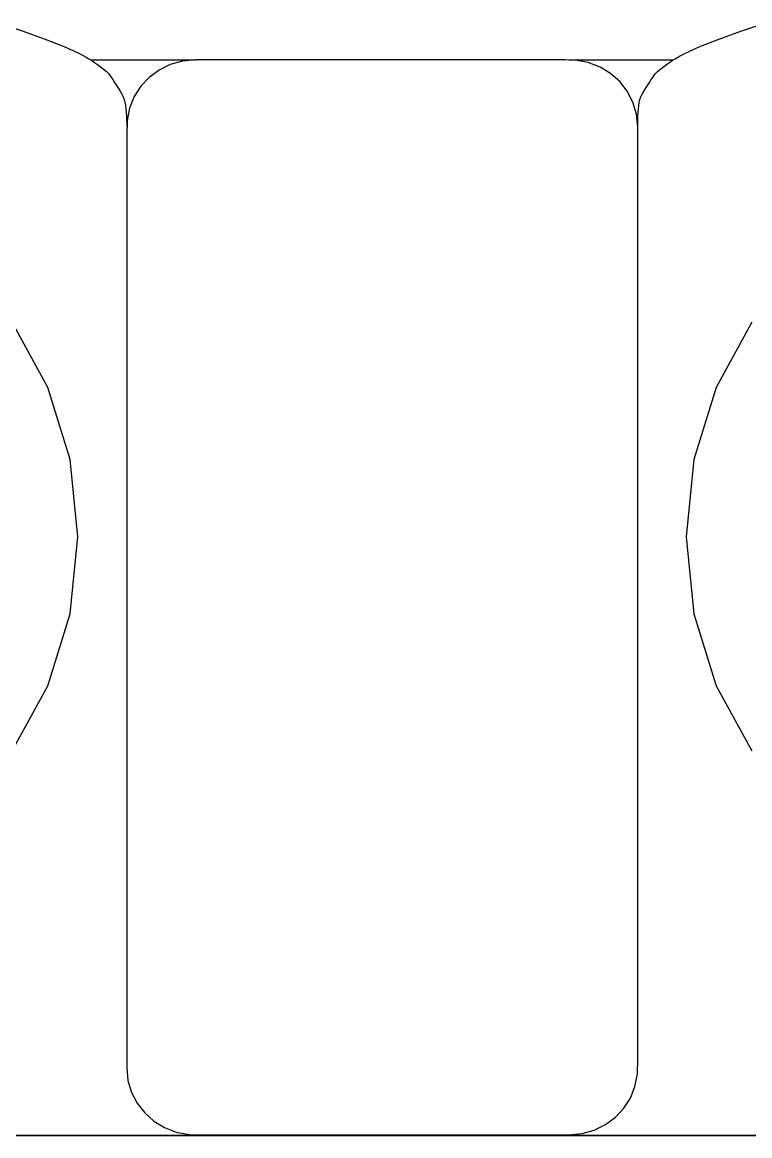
# Model space of a CAD drawing. Extents: x 1 to 47.7, y 0.2 to 35.
# Drawn here: x 35.8141 to 36.1314, y 10.9709 to 11.4564 of the extents above; entities that cross this region are included whole.
import ezdxf

# ---------------------------------------------------------------- set-up
doc = ezdxf.new("R2010")
doc.units = 0
doc.header["$MEASUREMENT"] = 0
for name, color, linetype in [('5_1___24__TARGET_LEDS___12', 7, 'CONTINUOUS'), ('6_1__EMPTY_IO_BOARD_POSITI', 7, 'CONTINUOUS'), ('6_2___8__INDEPENDENT_INPUT', 7, 'CONTINUOUS'), ('6_3___8__OPTOISO_INDEPENDE', 7, 'CONTINUOUS'), ('6_4___24__OPTOISO_INDEPEND', 7, 'CONTINUOUS'), ('6_5___8__INDEPENDENT_INPUT', 7, 'CONTINUOUS'), ('6_6___8__INDEPENDENT_INPUT', 7, 'CONTINUOUS'), ('6_7___8__OPTOISO_INDEPENDE', 7, 'CONTINUOUS'), ('6_8___8__OPTOISO_INDEPENDE', 7, 'CONTINUOUS')]:
    doc.layers.add(name, color=color, linetype=linetype)

msp = doc.modelspace()

# ---------------------------------------------------------------- linework, layer by layer
at = {"layer": '5_1___24__TARGET_LEDS___12'}
for points in [[(35.80278, 11.45641), (35.81457, 11.45259), (35.82485, 11.44878), (35.83117, 11.4463), (35.83266, 11.44568), (35.83399, 11.44512), (35.83519, 11.44459), (35.8363, 11.44408), (35.83736, 11.44357), (35.83842, 11.44305), (35.83951, 11.44248), (35.84068, 11.44187), (35.84192, 11.4412), (35.84315, 11.44049), (35.84438, 11.43974), (35.84561, 11.43893), (35.84685, 11.43806), (35.84811, 11.43713), (35.84939, 11.43614), (35.8507, 11.43508), (35.85193, 11.43392), (35.85272, 11.43267), (35.85355, 11.43141), (35.85439, 11.43014), (35.85523, 11.42887), (35.85604, 11.4276), (35.8568, 11.42634), (35.85748, 11.42508), (35.85808, 11.42384), (35.8585, 11.4227), (35.85881, 11.42147), (35.85907, 11.4201), (35.85927, 11.41862), (35.85943, 11.41706), (35.85955, 11.41546), (35.85963, 11.41385), (35.85967, 11.41229), (35.85968, 11.41079)], [(36.08253, 11.41079), (36.08254, 11.41229), (36.08256, 11.41385), (36.08261, 11.41546), (36.08269, 11.41706), (36.08281, 11.41862), (36.08298, 11.4201), (36.08321, 11.42147), (36.0835, 11.4227), (36.08392, 11.42384), (36.08452, 11.42508), (36.0852, 11.42634), (36.08596, 11.4276), (36.08677, 11.42887), (36.0876, 11.43014), (36.08845, 11.43141), (36.08928, 11.43267), (36.09007, 11.43392), (36.0913, 11.43508), (36.09261, 11.43614), (36.09389, 11.43713), (36.09515, 11.43806), (36.09639, 11.43893), (36.09762, 11.43974), (36.09885, 11.44049), (36.10008, 11.4412), (36.10132, 11.44187), (36.10249, 11.44248), (36.10358, 11.44305), (36.10464, 11.44357), (36.1057, 11.44408), (36.10681, 11.44459), (36.10801, 11.44512), (36.10933, 11.44568), (36.11083, 11.4463), (36.11715, 11.44878), (36.12743, 11.45259), (36.13922, 11.45641)], [(35.84414, 11.44003), (35.88969, 11.44003)], [(36.05254, 11.44003), (36.09809, 11.44003)], [(35.80976, 11.13865), (35.82519, 11.16703), (35.83494, 11.19839), (35.83834, 11.23208), (35.83494, 11.26578), (35.82519, 11.2972), (35.80976, 11.32564)], [(36.13223, 11.32564), (36.1168, 11.2972), (36.10705, 11.26578), (36.10365, 11.23208), (36.10705, 11.19839), (36.1168, 11.16703), (36.13223, 11.13865)], [(34.20075, 10.9711), (34.4885, 10.9711), (34.7798, 10.9711), (35.07111, 10.9711), (35.35886, 10.9711), (35.50028, 10.9711), (35.63948, 10.9711), (35.776, 10.9711), (35.90941, 10.9711), (36.03925, 10.9711), (36.16509, 10.9711)]]:
    msp.add_lwpolyline(points, dxfattribs=at)
msp.add_lwpolyline([(36.08253, 11.41079), (36.08199, 11.41635), (36.08043, 11.42156), (36.07796, 11.42631), (36.07468, 11.43052), (36.07069, 11.43408), (36.06608, 11.43689), (36.06096, 11.43886), (36.05543, 11.4399), (36.05092, 11.44003), (36.03912, 11.44003), (36.01856, 11.44003), (35.99244, 11.44003), (35.96394, 11.44003), (35.93623, 11.44003), (35.91249, 11.44003), (35.89592, 11.44003), (35.88969, 11.44003), (35.88399, 11.4395), (35.87865, 11.43799), (35.87377, 11.43558), (35.86945, 11.43238), (35.8658, 11.42849), (35.86291, 11.424), (35.86088, 11.419), (35.85982, 11.41361), (35.85968, 11.40669), (35.85968, 11.37697), (35.85968, 11.32519), (35.85968, 11.25939), (35.85968, 11.18757), (35.85968, 11.11776), (35.85968, 11.05797), (35.85968, 11.01622), (35.85968, 11.00052), (35.86022, 10.99496), (35.86178, 10.98975), (35.86425, 10.985), (35.86754, 10.98079), (35.87154, 10.97723), (35.87615, 10.97442), (35.88127, 10.97245), (35.8868, 10.97141), (35.89131, 10.97128), (35.90311, 10.97128), (35.92366, 10.97128), (35.94978, 10.97128), (35.97829, 10.97128), (36.006, 10.97128), (36.02974, 10.97128), (36.04631, 10.97128), (36.05254, 10.97128), (36.05824, 10.97181), (36.06358, 10.97332), (36.06845, 10.97573), (36.07277, 10.97893), (36.07642, 10.98282), (36.07931, 10.98731), (36.08133, 10.99231), (36.08239, 10.9977), (36.08253, 11.00461), (36.08253, 11.03434), (36.08253, 11.08611), (36.08253, 11.15192), (36.08253, 11.22373), (36.08253, 11.29354), (36.08253, 11.35333), (36.08253, 11.39509)], close=True, dxfattribs=at)
at = {"layer": '6_1__EMPTY_IO_BOARD_POSITI'}
msp.add_lwpolyline([(36.17581, 10.97086), (36.08833, 10.97086), (35.99879, 10.97086), (35.90735, 10.97086), (35.71937, 10.97086), (35.52563, 10.97086), (35.32733, 10.97086), (35.12572, 10.97086), (34.71742, 10.97086), (34.31051, 10.97086), (34.11064, 10.97086)], dxfattribs=at)
at = {"layer": '6_2___8__INDEPENDENT_INPUT'}
for points in [[(35.80278, 11.45641), (35.81457, 11.45259), (35.82485, 11.44878), (35.83117, 11.4463), (35.83266, 11.44568), (35.83399, 11.44512), (35.83519, 11.44459), (35.8363, 11.44408), (35.83736, 11.44357), (35.83842, 11.44305), (35.83951, 11.44248), (35.84068, 11.44187), (35.84192, 11.4412), (35.84315, 11.44049), (35.84438, 11.43974), (35.84561, 11.43893), (35.84685, 11.43806), (35.84811, 11.43713), (35.84939, 11.43614), (35.8507, 11.43508), (35.85193, 11.43392), (35.85272, 11.43267), (35.85355, 11.43141), (35.85439, 11.43014), (35.85523, 11.42887), (35.85604, 11.4276), (35.8568, 11.42634), (35.85748, 11.42508), (35.85808, 11.42384), (35.8585, 11.4227), (35.85881, 11.42147), (35.85907, 11.4201), (35.85927, 11.41862), (35.85943, 11.41706), (35.85955, 11.41546), (35.85963, 11.41385), (35.85967, 11.41229), (35.85968, 11.41079)], [(36.08253, 11.41079), (36.08254, 11.41229), (36.08256, 11.41385), (36.08261, 11.41546), (36.08269, 11.41706), (36.08281, 11.41862), (36.08298, 11.4201), (36.08321, 11.42147), (36.0835, 11.4227), (36.08392, 11.42384), (36.08452, 11.42508), (36.0852, 11.42634), (36.08596, 11.4276), (36.08677, 11.42887), (36.0876, 11.43014), (36.08845, 11.43141), (36.08928, 11.43267), (36.09007, 11.43392), (36.0913, 11.43508), (36.09261, 11.43614), (36.09389, 11.43713), (36.09515, 11.43806), (36.09639, 11.43893), (36.09762, 11.43974), (36.09885, 11.44049), (36.10008, 11.4412), (36.10132, 11.44187), (36.10249, 11.44248), (36.10358, 11.44305), (36.10464, 11.44357), (36.1057, 11.44408), (36.10681, 11.44459), (36.10801, 11.44512), (36.10933, 11.44568), (36.11083, 11.4463), (36.11715, 11.44878), (36.12743, 11.45259), (36.13922, 11.45641)], [(35.84414, 11.44003), (35.88969, 11.44003)], [(36.05254, 11.44003), (36.09809, 11.44003)], [(35.80976, 11.13865), (35.82519, 11.16703), (35.83494, 11.19839), (35.83834, 11.23208), (35.83494, 11.26578), (35.82519, 11.2972), (35.80976, 11.32564)], [(36.13223, 11.32564), (36.1168, 11.2972), (36.10705, 11.26578), (36.10365, 11.23208), (36.10705, 11.19839), (36.1168, 11.16703), (36.13223, 11.13865)], [(34.20075, 10.9711), (34.4885, 10.9711), (34.7798, 10.9711), (35.07111, 10.9711), (35.35886, 10.9711), (35.50028, 10.9711), (35.63948, 10.9711), (35.776, 10.9711), (35.90941, 10.9711), (36.03925, 10.9711), (36.16509, 10.9711)]]:
    msp.add_lwpolyline(points, dxfattribs=at)
msp.add_lwpolyline([(36.08253, 11.41079), (36.08199, 11.41635), (36.08043, 11.42156), (36.07796, 11.42631), (36.07468, 11.43052), (36.07069, 11.43408), (36.06608, 11.43689), (36.06096, 11.43886), (36.05543, 11.4399), (36.05092, 11.44003), (36.03912, 11.44003), (36.01856, 11.44003), (35.99244, 11.44003), (35.96394, 11.44003), (35.93623, 11.44003), (35.91249, 11.44003), (35.89592, 11.44003), (35.88969, 11.44003), (35.88399, 11.4395), (35.87865, 11.43799), (35.87377, 11.43558), (35.86945, 11.43238), (35.8658, 11.42849), (35.86291, 11.424), (35.86088, 11.419), (35.85982, 11.41361), (35.85968, 11.40669), (35.85968, 11.37697), (35.85968, 11.32519), (35.85968, 11.25939), (35.85968, 11.18757), (35.85968, 11.11776), (35.85968, 11.05797), (35.85968, 11.01622), (35.85968, 11.00052), (35.86022, 10.99496), (35.86178, 10.98975), (35.86425, 10.985), (35.86754, 10.98079), (35.87154, 10.97723), (35.87615, 10.97442), (35.88127, 10.97245), (35.8868, 10.97141), (35.89131, 10.97128), (35.90311, 10.97128), (35.92366, 10.97128), (35.94978, 10.97128), (35.97829, 10.97128), (36.006, 10.97128), (36.02974, 10.97128), (36.04631, 10.97128), (36.05254, 10.97128), (36.05824, 10.97181), (36.06358, 10.97332), (36.06845, 10.97573), (36.07277, 10.97893), (36.07642, 10.98282), (36.07931, 10.98731), (36.08133, 10.99231), (36.08239, 10.9977), (36.08253, 11.00461), (36.08253, 11.03434), (36.08253, 11.08611), (36.08253, 11.15192), (36.08253, 11.22373), (36.08253, 11.29354), (36.08253, 11.35333), (36.08253, 11.39509)], close=True, dxfattribs=at)
at = {"layer": '6_3___8__OPTOISO_INDEPENDE'}
for points in [[(35.80278, 11.45641), (35.81457, 11.45259), (35.82485, 11.44878), (35.83117, 11.4463), (35.83266, 11.44568), (35.83399, 11.44512), (35.83519, 11.44459), (35.8363, 11.44408), (35.83736, 11.44357), (35.83842, 11.44305), (35.83951, 11.44248), (35.84068, 11.44187), (35.84192, 11.4412), (35.84315, 11.44049), (35.84438, 11.43974), (35.84561, 11.43893), (35.84685, 11.43806), (35.84811, 11.43713), (35.84939, 11.43614), (35.8507, 11.43508), (35.85193, 11.43392), (35.85272, 11.43267), (35.85355, 11.43141), (35.85439, 11.43014), (35.85523, 11.42887), (35.85604, 11.4276), (35.8568, 11.42634), (35.85748, 11.42508), (35.85808, 11.42384), (35.8585, 11.4227), (35.85881, 11.42147), (35.85907, 11.4201), (35.85927, 11.41862), (35.85943, 11.41706), (35.85955, 11.41546), (35.85963, 11.41385), (35.85967, 11.41229), (35.85968, 11.41079)], [(36.08253, 11.41079), (36.08254, 11.41229), (36.08256, 11.41385), (36.08261, 11.41546), (36.08269, 11.41706), (36.08281, 11.41862), (36.08298, 11.4201), (36.08321, 11.42147), (36.0835, 11.4227), (36.08392, 11.42384), (36.08452, 11.42508), (36.0852, 11.42634), (36.08596, 11.4276), (36.08677, 11.42887), (36.0876, 11.43014), (36.08845, 11.43141), (36.08928, 11.43267), (36.09007, 11.43392), (36.0913, 11.43508), (36.09261, 11.43614), (36.09389, 11.43713), (36.09515, 11.43806), (36.09639, 11.43893), (36.09762, 11.43974), (36.09885, 11.44049), (36.10008, 11.4412), (36.10132, 11.44187), (36.10249, 11.44248), (36.10358, 11.44305), (36.10464, 11.44357), (36.1057, 11.44408), (36.10681, 11.44459), (36.10801, 11.44512), (36.10933, 11.44568), (36.11083, 11.4463), (36.11715, 11.44878), (36.12743, 11.45259), (36.13922, 11.45641)], [(35.84414, 11.44003), (35.88969, 11.44003)], [(36.05254, 11.44003), (36.09809, 11.44003)], [(35.80976, 11.13865), (35.82519, 11.16703), (35.83494, 11.19839), (35.83834, 11.23208), (35.83494, 11.26578), (35.82519, 11.2972), (35.80976, 11.32564)], [(36.13223, 11.32564), (36.1168, 11.2972), (36.10705, 11.26578), (36.10365, 11.23208), (36.10705, 11.19839), (36.1168, 11.16703), (36.13223, 11.13865)], [(34.20075, 10.9711), (34.4885, 10.9711), (34.7798, 10.9711), (35.07111, 10.9711), (35.35886, 10.9711), (35.50028, 10.9711), (35.63948, 10.9711), (35.776, 10.9711), (35.90941, 10.9711), (36.03925, 10.9711), (36.16509, 10.9711)]]:
    msp.add_lwpolyline(points, dxfattribs=at)
msp.add_lwpolyline([(36.08253, 11.41079), (36.08199, 11.41635), (36.08043, 11.42156), (36.07796, 11.42631), (36.07468, 11.43052), (36.07069, 11.43408), (36.06608, 11.43689), (36.06096, 11.43886), (36.05543, 11.4399), (36.05092, 11.44003), (36.03912, 11.44003), (36.01856, 11.44003), (35.99244, 11.44003), (35.96394, 11.44003), (35.93623, 11.44003), (35.91249, 11.44003), (35.89592, 11.44003), (35.88969, 11.44003), (35.88399, 11.4395), (35.87865, 11.43799), (35.87377, 11.43558), (35.86945, 11.43238), (35.8658, 11.42849), (35.86291, 11.424), (35.86088, 11.419), (35.85982, 11.41361), (35.85968, 11.40669), (35.85968, 11.37697), (35.85968, 11.32519), (35.85968, 11.25939), (35.85968, 11.18757), (35.85968, 11.11776), (35.85968, 11.05797), (35.85968, 11.01622), (35.85968, 11.00052), (35.86022, 10.99496), (35.86178, 10.98975), (35.86425, 10.985), (35.86754, 10.98079), (35.87154, 10.97723), (35.87615, 10.97442), (35.88127, 10.97245), (35.8868, 10.97141), (35.89131, 10.97128), (35.90311, 10.97128), (35.92366, 10.97128), (35.94978, 10.97128), (35.97829, 10.97128), (36.006, 10.97128), (36.02974, 10.97128), (36.04631, 10.97128), (36.05254, 10.97128), (36.05824, 10.97181), (36.06358, 10.97332), (36.06845, 10.97573), (36.07277, 10.97893), (36.07642, 10.98282), (36.07931, 10.98731), (36.08133, 10.99231), (36.08239, 10.9977), (36.08253, 11.00461), (36.08253, 11.03434), (36.08253, 11.08611), (36.08253, 11.15192), (36.08253, 11.22373), (36.08253, 11.29354), (36.08253, 11.35333), (36.08253, 11.39509)], close=True, dxfattribs=at)
at = {"layer": '6_4___24__OPTOISO_INDEPEND'}
for points in [[(35.80278, 11.45641), (35.81457, 11.45259), (35.82485, 11.44878), (35.83117, 11.4463), (35.83266, 11.44568), (35.83399, 11.44512), (35.83519, 11.44459), (35.8363, 11.44408), (35.83736, 11.44357), (35.83842, 11.44305), (35.83951, 11.44248), (35.84068, 11.44187), (35.84192, 11.4412), (35.84315, 11.44049), (35.84438, 11.43974), (35.84561, 11.43893), (35.84685, 11.43806), (35.84811, 11.43713), (35.84939, 11.43614), (35.8507, 11.43508), (35.85193, 11.43392), (35.85272, 11.43267), (35.85355, 11.43141), (35.85439, 11.43014), (35.85523, 11.42887), (35.85604, 11.4276), (35.8568, 11.42634), (35.85748, 11.42508), (35.85808, 11.42384), (35.8585, 11.4227), (35.85881, 11.42147), (35.85907, 11.4201), (35.85927, 11.41862), (35.85943, 11.41706), (35.85955, 11.41546), (35.85963, 11.41385), (35.85967, 11.41229), (35.85968, 11.41079)], [(36.08253, 11.41079), (36.08254, 11.41229), (36.08256, 11.41385), (36.08261, 11.41546), (36.08269, 11.41706), (36.08281, 11.41862), (36.08298, 11.4201), (36.08321, 11.42147), (36.0835, 11.4227), (36.08392, 11.42384), (36.08452, 11.42508), (36.0852, 11.42634), (36.08596, 11.4276), (36.08677, 11.42887), (36.0876, 11.43014), (36.08845, 11.43141), (36.08928, 11.43267), (36.09007, 11.43392), (36.0913, 11.43508), (36.09261, 11.43614), (36.09389, 11.43713), (36.09515, 11.43806), (36.09639, 11.43893), (36.09762, 11.43974), (36.09885, 11.44049), (36.10008, 11.4412), (36.10132, 11.44187), (36.10249, 11.44248), (36.10358, 11.44305), (36.10464, 11.44357), (36.1057, 11.44408), (36.10681, 11.44459), (36.10801, 11.44512), (36.10933, 11.44568), (36.11083, 11.4463), (36.11715, 11.44878), (36.12743, 11.45259), (36.13922, 11.45641)], [(35.84414, 11.44003), (35.88969, 11.44003)], [(36.05254, 11.44003), (36.09809, 11.44003)], [(35.80976, 11.13865), (35.82519, 11.16703), (35.83494, 11.19839), (35.83834, 11.23208), (35.83494, 11.26578), (35.82519, 11.2972), (35.80976, 11.32564)], [(36.13223, 11.32564), (36.1168, 11.2972), (36.10705, 11.26578), (36.10365, 11.23208), (36.10705, 11.19839), (36.1168, 11.16703), (36.13223, 11.13865)], [(34.20075, 10.9711), (34.4885, 10.9711), (34.7798, 10.9711), (35.07111, 10.9711), (35.35886, 10.9711), (35.50028, 10.9711), (35.63948, 10.9711), (35.776, 10.9711), (35.90941, 10.9711), (36.03925, 10.9711), (36.16509, 10.9711)]]:
    msp.add_lwpolyline(points, dxfattribs=at)
msp.add_lwpolyline([(36.08253, 11.41079), (36.08199, 11.41635), (36.08043, 11.42156), (36.07796, 11.42631), (36.07468, 11.43052), (36.07069, 11.43408), (36.06608, 11.43689), (36.06096, 11.43886), (36.05543, 11.4399), (36.05092, 11.44003), (36.03912, 11.44003), (36.01856, 11.44003), (35.99244, 11.44003), (35.96394, 11.44003), (35.93623, 11.44003), (35.91249, 11.44003), (35.89592, 11.44003), (35.88969, 11.44003), (35.88399, 11.4395), (35.87865, 11.43799), (35.87377, 11.43558), (35.86945, 11.43238), (35.8658, 11.42849), (35.86291, 11.424), (35.86088, 11.419), (35.85982, 11.41361), (35.85968, 11.40669), (35.85968, 11.37697), (35.85968, 11.32519), (35.85968, 11.25939), (35.85968, 11.18757), (35.85968, 11.11776), (35.85968, 11.05797), (35.85968, 11.01622), (35.85968, 11.00052), (35.86022, 10.99496), (35.86178, 10.98975), (35.86425, 10.985), (35.86754, 10.98079), (35.87154, 10.97723), (35.87615, 10.97442), (35.88127, 10.97245), (35.8868, 10.97141), (35.89131, 10.97128), (35.90311, 10.97128), (35.92366, 10.97128), (35.94978, 10.97128), (35.97829, 10.97128), (36.006, 10.97128), (36.02974, 10.97128), (36.04631, 10.97128), (36.05254, 10.97128), (36.05824, 10.97181), (36.06358, 10.97332), (36.06845, 10.97573), (36.07277, 10.97893), (36.07642, 10.98282), (36.07931, 10.98731), (36.08133, 10.99231), (36.08239, 10.9977), (36.08253, 11.00461), (36.08253, 11.03434), (36.08253, 11.08611), (36.08253, 11.15192), (36.08253, 11.22373), (36.08253, 11.29354), (36.08253, 11.35333), (36.08253, 11.39509)], close=True, dxfattribs=at)
at = {"layer": '6_5___8__INDEPENDENT_INPUT'}
for points in [[(35.80278, 11.45641), (35.81457, 11.45259), (35.82485, 11.44878), (35.83117, 11.4463), (35.83266, 11.44568), (35.83399, 11.44512), (35.83519, 11.44459), (35.8363, 11.44408), (35.83736, 11.44357), (35.83842, 11.44305), (35.83951, 11.44248), (35.84068, 11.44187), (35.84192, 11.4412), (35.84315, 11.44049), (35.84438, 11.43974), (35.84561, 11.43893), (35.84685, 11.43806), (35.84811, 11.43713), (35.84939, 11.43614), (35.8507, 11.43508), (35.85193, 11.43392), (35.85272, 11.43267), (35.85355, 11.43141), (35.85439, 11.43014), (35.85523, 11.42887), (35.85604, 11.4276), (35.8568, 11.42634), (35.85748, 11.42508), (35.85808, 11.42384), (35.8585, 11.4227), (35.85881, 11.42147), (35.85907, 11.4201), (35.85927, 11.41862), (35.85943, 11.41706), (35.85955, 11.41546), (35.85963, 11.41385), (35.85967, 11.41229), (35.85968, 11.41079)], [(36.08253, 11.41079), (36.08254, 11.41229), (36.08256, 11.41385), (36.08261, 11.41546), (36.08269, 11.41706), (36.08281, 11.41862), (36.08298, 11.4201), (36.08321, 11.42147), (36.0835, 11.4227), (36.08392, 11.42384), (36.08452, 11.42508), (36.0852, 11.42634), (36.08596, 11.4276), (36.08677, 11.42887), (36.0876, 11.43014), (36.08845, 11.43141), (36.08928, 11.43267), (36.09007, 11.43392), (36.0913, 11.43508), (36.09261, 11.43614), (36.09389, 11.43713), (36.09515, 11.43806), (36.09639, 11.43893), (36.09762, 11.43974), (36.09885, 11.44049), (36.10008, 11.4412), (36.10132, 11.44187), (36.10249, 11.44248), (36.10358, 11.44305), (36.10464, 11.44357), (36.1057, 11.44408), (36.10681, 11.44459), (36.10801, 11.44512), (36.10933, 11.44568), (36.11083, 11.4463), (36.11715, 11.44878), (36.12743, 11.45259), (36.13922, 11.45641)], [(35.84414, 11.44003), (35.88969, 11.44003)], [(36.05254, 11.44003), (36.09809, 11.44003)], [(35.80976, 11.13865), (35.82519, 11.16703), (35.83494, 11.19839), (35.83834, 11.23208), (35.83494, 11.26578), (35.82519, 11.2972), (35.80976, 11.32564)], [(36.13223, 11.32564), (36.1168, 11.2972), (36.10705, 11.26578), (36.10365, 11.23208), (36.10705, 11.19839), (36.1168, 11.16703), (36.13223, 11.13865)], [(34.20075, 10.9711), (34.4885, 10.9711), (34.7798, 10.9711), (35.07111, 10.9711), (35.35886, 10.9711), (35.50028, 10.9711), (35.63948, 10.9711), (35.776, 10.9711), (35.90941, 10.9711), (36.03925, 10.9711), (36.16509, 10.9711)]]:
    msp.add_lwpolyline(points, dxfattribs=at)
msp.add_lwpolyline([(36.08253, 11.41079), (36.08199, 11.41635), (36.08043, 11.42156), (36.07796, 11.42631), (36.07468, 11.43052), (36.07069, 11.43408), (36.06608, 11.43689), (36.06096, 11.43886), (36.05543, 11.4399), (36.05092, 11.44003), (36.03912, 11.44003), (36.01856, 11.44003), (35.99244, 11.44003), (35.96394, 11.44003), (35.93623, 11.44003), (35.91249, 11.44003), (35.89592, 11.44003), (35.88969, 11.44003), (35.88399, 11.4395), (35.87865, 11.43799), (35.87377, 11.43558), (35.86945, 11.43238), (35.8658, 11.42849), (35.86291, 11.424), (35.86088, 11.419), (35.85982, 11.41361), (35.85968, 11.40669), (35.85968, 11.37697), (35.85968, 11.32519), (35.85968, 11.25939), (35.85968, 11.18757), (35.85968, 11.11776), (35.85968, 11.05797), (35.85968, 11.01622), (35.85968, 11.00052), (35.86022, 10.99496), (35.86178, 10.98975), (35.86425, 10.985), (35.86754, 10.98079), (35.87154, 10.97723), (35.87615, 10.97442), (35.88127, 10.97245), (35.8868, 10.97141), (35.89131, 10.97128), (35.90311, 10.97128), (35.92366, 10.97128), (35.94978, 10.97128), (35.97829, 10.97128), (36.006, 10.97128), (36.02974, 10.97128), (36.04631, 10.97128), (36.05254, 10.97128), (36.05824, 10.97181), (36.06358, 10.97332), (36.06845, 10.97573), (36.07277, 10.97893), (36.07642, 10.98282), (36.07931, 10.98731), (36.08133, 10.99231), (36.08239, 10.9977), (36.08253, 11.00461), (36.08253, 11.03434), (36.08253, 11.08611), (36.08253, 11.15192), (36.08253, 11.22373), (36.08253, 11.29354), (36.08253, 11.35333), (36.08253, 11.39509)], close=True, dxfattribs=at)
at = {"layer": '6_6___8__INDEPENDENT_INPUT'}
for points in [[(35.80278, 11.45641), (35.81457, 11.45259), (35.82485, 11.44878), (35.83117, 11.4463), (35.83266, 11.44568), (35.83399, 11.44512), (35.83519, 11.44459), (35.8363, 11.44408), (35.83736, 11.44357), (35.83842, 11.44305), (35.83951, 11.44248), (35.84068, 11.44187), (35.84192, 11.4412), (35.84315, 11.44049), (35.84438, 11.43974), (35.84561, 11.43893), (35.84685, 11.43806), (35.84811, 11.43713), (35.84939, 11.43614), (35.8507, 11.43508), (35.85193, 11.43392), (35.85272, 11.43267), (35.85355, 11.43141), (35.85439, 11.43014), (35.85523, 11.42887), (35.85604, 11.4276), (35.8568, 11.42634), (35.85748, 11.42508), (35.85808, 11.42384), (35.8585, 11.4227), (35.85881, 11.42147), (35.85907, 11.4201), (35.85927, 11.41862), (35.85943, 11.41706), (35.85955, 11.41546), (35.85963, 11.41385), (35.85967, 11.41229), (35.85968, 11.41079)], [(36.08253, 11.41079), (36.08254, 11.41229), (36.08256, 11.41385), (36.08261, 11.41546), (36.08269, 11.41706), (36.08281, 11.41862), (36.08298, 11.4201), (36.08321, 11.42147), (36.0835, 11.4227), (36.08392, 11.42384), (36.08452, 11.42508), (36.0852, 11.42634), (36.08596, 11.4276), (36.08677, 11.42887), (36.0876, 11.43014), (36.08845, 11.43141), (36.08928, 11.43267), (36.09007, 11.43392), (36.0913, 11.43508), (36.09261, 11.43614), (36.09389, 11.43713), (36.09515, 11.43806), (36.09639, 11.43893), (36.09762, 11.43974), (36.09885, 11.44049), (36.10008, 11.4412), (36.10132, 11.44187), (36.10249, 11.44248), (36.10358, 11.44305), (36.10464, 11.44357), (36.1057, 11.44408), (36.10681, 11.44459), (36.10801, 11.44512), (36.10933, 11.44568), (36.11083, 11.4463), (36.11715, 11.44878), (36.12743, 11.45259), (36.13922, 11.45641)], [(35.84414, 11.44003), (35.88969, 11.44003)], [(36.05254, 11.44003), (36.09809, 11.44003)], [(35.80976, 11.13865), (35.82519, 11.16703), (35.83494, 11.19839), (35.83834, 11.23208), (35.83494, 11.26578), (35.82519, 11.2972), (35.80976, 11.32564)], [(36.13223, 11.32564), (36.1168, 11.2972), (36.10705, 11.26578), (36.10365, 11.23208), (36.10705, 11.19839), (36.1168, 11.16703), (36.13223, 11.13865)], [(34.20075, 10.9711), (34.4885, 10.9711), (34.7798, 10.9711), (35.07111, 10.9711), (35.35886, 10.9711), (35.50028, 10.9711), (35.63948, 10.9711), (35.776, 10.9711), (35.90941, 10.9711), (36.03925, 10.9711), (36.16509, 10.9711)]]:
    msp.add_lwpolyline(points, dxfattribs=at)
msp.add_lwpolyline([(36.08253, 11.41079), (36.08199, 11.41635), (36.08043, 11.42156), (36.07796, 11.42631), (36.07468, 11.43052), (36.07069, 11.43408), (36.06608, 11.43689), (36.06096, 11.43886), (36.05543, 11.4399), (36.05092, 11.44003), (36.03912, 11.44003), (36.01856, 11.44003), (35.99244, 11.44003), (35.96394, 11.44003), (35.93623, 11.44003), (35.91249, 11.44003), (35.89592, 11.44003), (35.88969, 11.44003), (35.88399, 11.4395), (35.87865, 11.43799), (35.87377, 11.43558), (35.86945, 11.43238), (35.8658, 11.42849), (35.86291, 11.424), (35.86088, 11.419), (35.85982, 11.41361), (35.85968, 11.40669), (35.85968, 11.37697), (35.85968, 11.32519), (35.85968, 11.25939), (35.85968, 11.18757), (35.85968, 11.11776), (35.85968, 11.05797), (35.85968, 11.01622), (35.85968, 11.00052), (35.86022, 10.99496), (35.86178, 10.98975), (35.86425, 10.985), (35.86754, 10.98079), (35.87154, 10.97723), (35.87615, 10.97442), (35.88127, 10.97245), (35.8868, 10.97141), (35.89131, 10.97128), (35.90311, 10.97128), (35.92366, 10.97128), (35.94978, 10.97128), (35.97829, 10.97128), (36.006, 10.97128), (36.02974, 10.97128), (36.04631, 10.97128), (36.05254, 10.97128), (36.05824, 10.97181), (36.06358, 10.97332), (36.06845, 10.97573), (36.07277, 10.97893), (36.07642, 10.98282), (36.07931, 10.98731), (36.08133, 10.99231), (36.08239, 10.9977), (36.08253, 11.00461), (36.08253, 11.03434), (36.08253, 11.08611), (36.08253, 11.15192), (36.08253, 11.22373), (36.08253, 11.29354), (36.08253, 11.35333), (36.08253, 11.39509)], close=True, dxfattribs=at)
at = {"layer": '6_7___8__OPTOISO_INDEPENDE'}
for points in [[(35.80278, 11.45641), (35.81457, 11.45259), (35.82485, 11.44878), (35.83117, 11.4463), (35.83266, 11.44568), (35.83399, 11.44512), (35.83519, 11.44459), (35.8363, 11.44408), (35.83736, 11.44357), (35.83842, 11.44305), (35.83951, 11.44248), (35.84068, 11.44187), (35.84192, 11.4412), (35.84315, 11.44049), (35.84438, 11.43974), (35.84561, 11.43893), (35.84685, 11.43806), (35.84811, 11.43713), (35.84939, 11.43614), (35.8507, 11.43508), (35.85193, 11.43392), (35.85272, 11.43267), (35.85355, 11.43141), (35.85439, 11.43014), (35.85523, 11.42887), (35.85604, 11.4276), (35.8568, 11.42634), (35.85748, 11.42508), (35.85808, 11.42384), (35.8585, 11.4227), (35.85881, 11.42147), (35.85907, 11.4201), (35.85927, 11.41862), (35.85943, 11.41706), (35.85955, 11.41546), (35.85963, 11.41385), (35.85967, 11.41229), (35.85968, 11.41079)], [(36.08253, 11.41079), (36.08254, 11.41229), (36.08256, 11.41385), (36.08261, 11.41546), (36.08269, 11.41706), (36.08281, 11.41862), (36.08298, 11.4201), (36.08321, 11.42147), (36.0835, 11.4227), (36.08392, 11.42384), (36.08452, 11.42508), (36.0852, 11.42634), (36.08596, 11.4276), (36.08677, 11.42887), (36.0876, 11.43014), (36.08845, 11.43141), (36.08928, 11.43267), (36.09007, 11.43392), (36.0913, 11.43508), (36.09261, 11.43614), (36.09389, 11.43713), (36.09515, 11.43806), (36.09639, 11.43893), (36.09762, 11.43974), (36.09885, 11.44049), (36.10008, 11.4412), (36.10132, 11.44187), (36.10249, 11.44248), (36.10358, 11.44305), (36.10464, 11.44357), (36.1057, 11.44408), (36.10681, 11.44459), (36.10801, 11.44512), (36.10933, 11.44568), (36.11083, 11.4463), (36.11715, 11.44878), (36.12743, 11.45259), (36.13922, 11.45641)], [(35.84414, 11.44003), (35.88969, 11.44003)], [(36.05254, 11.44003), (36.09809, 11.44003)], [(35.80976, 11.13865), (35.82519, 11.16703), (35.83494, 11.19839), (35.83834, 11.23208), (35.83494, 11.26578), (35.82519, 11.2972), (35.80976, 11.32564)], [(36.13223, 11.32564), (36.1168, 11.2972), (36.10705, 11.26578), (36.10365, 11.23208), (36.10705, 11.19839), (36.1168, 11.16703), (36.13223, 11.13865)], [(34.20075, 10.9711), (34.4885, 10.9711), (34.7798, 10.9711), (35.07111, 10.9711), (35.35886, 10.9711), (35.50028, 10.9711), (35.63948, 10.9711), (35.776, 10.9711), (35.90941, 10.9711), (36.03925, 10.9711), (36.16509, 10.9711)]]:
    msp.add_lwpolyline(points, dxfattribs=at)
msp.add_lwpolyline([(36.08253, 11.41079), (36.08199, 11.41635), (36.08043, 11.42156), (36.07796, 11.42631), (36.07468, 11.43052), (36.07069, 11.43408), (36.06608, 11.43689), (36.06096, 11.43886), (36.05543, 11.4399), (36.05092, 11.44003), (36.03912, 11.44003), (36.01856, 11.44003), (35.99244, 11.44003), (35.96394, 11.44003), (35.93623, 11.44003), (35.91249, 11.44003), (35.89592, 11.44003), (35.88969, 11.44003), (35.88399, 11.4395), (35.87865, 11.43799), (35.87377, 11.43558), (35.86945, 11.43238), (35.8658, 11.42849), (35.86291, 11.424), (35.86088, 11.419), (35.85982, 11.41361), (35.85968, 11.40669), (35.85968, 11.37697), (35.85968, 11.32519), (35.85968, 11.25939), (35.85968, 11.18757), (35.85968, 11.11776), (35.85968, 11.05797), (35.85968, 11.01622), (35.85968, 11.00052), (35.86022, 10.99496), (35.86178, 10.98975), (35.86425, 10.985), (35.86754, 10.98079), (35.87154, 10.97723), (35.87615, 10.97442), (35.88127, 10.97245), (35.8868, 10.97141), (35.89131, 10.97128), (35.90311, 10.97128), (35.92366, 10.97128), (35.94978, 10.97128), (35.97829, 10.97128), (36.006, 10.97128), (36.02974, 10.97128), (36.04631, 10.97128), (36.05254, 10.97128), (36.05824, 10.97181), (36.06358, 10.97332), (36.06845, 10.97573), (36.07277, 10.97893), (36.07642, 10.98282), (36.07931, 10.98731), (36.08133, 10.99231), (36.08239, 10.9977), (36.08253, 11.00461), (36.08253, 11.03434), (36.08253, 11.08611), (36.08253, 11.15192), (36.08253, 11.22373), (36.08253, 11.29354), (36.08253, 11.35333), (36.08253, 11.39509)], close=True, dxfattribs=at)
at = {"layer": '6_8___8__OPTOISO_INDEPENDE'}
for points in [[(35.80278, 11.45641), (35.81457, 11.45259), (35.82485, 11.44878), (35.83117, 11.4463), (35.83266, 11.44568), (35.83399, 11.44512), (35.83519, 11.44459), (35.8363, 11.44408), (35.83736, 11.44357), (35.83842, 11.44305), (35.83951, 11.44248), (35.84068, 11.44187), (35.84192, 11.4412), (35.84315, 11.44049), (35.84438, 11.43974), (35.84561, 11.43893), (35.84685, 11.43806), (35.84811, 11.43713), (35.84939, 11.43614), (35.8507, 11.43508), (35.85193, 11.43392), (35.85272, 11.43267), (35.85355, 11.43141), (35.85439, 11.43014), (35.85523, 11.42887), (35.85604, 11.4276), (35.8568, 11.42634), (35.85748, 11.42508), (35.85808, 11.42384), (35.8585, 11.4227), (35.85881, 11.42147), (35.85907, 11.4201), (35.85927, 11.41862), (35.85943, 11.41706), (35.85955, 11.41546), (35.85963, 11.41385), (35.85967, 11.41229), (35.85968, 11.41079)], [(36.08253, 11.41079), (36.08254, 11.41229), (36.08256, 11.41385), (36.08261, 11.41546), (36.08269, 11.41706), (36.08281, 11.41862), (36.08298, 11.4201), (36.08321, 11.42147), (36.0835, 11.4227), (36.08392, 11.42384), (36.08452, 11.42508), (36.0852, 11.42634), (36.08596, 11.4276), (36.08677, 11.42887), (36.0876, 11.43014), (36.08845, 11.43141), (36.08928, 11.43267), (36.09007, 11.43392), (36.0913, 11.43508), (36.09261, 11.43614), (36.09389, 11.43713), (36.09515, 11.43806), (36.09639, 11.43893), (36.09762, 11.43974), (36.09885, 11.44049), (36.10008, 11.4412), (36.10132, 11.44187), (36.10249, 11.44248), (36.10358, 11.44305), (36.10464, 11.44357), (36.1057, 11.44408), (36.10681, 11.44459), (36.10801, 11.44512), (36.10933, 11.44568), (36.11083, 11.4463), (36.11715, 11.44878), (36.12743, 11.45259), (36.13922, 11.45641)], [(35.84414, 11.44003), (35.88969, 11.44003)], [(36.05254, 11.44003), (36.09809, 11.44003)], [(35.80976, 11.13865), (35.82519, 11.16703), (35.83494, 11.19839), (35.83834, 11.23208), (35.83494, 11.26578), (35.82519, 11.2972), (35.80976, 11.32564)], [(36.13223, 11.32564), (36.1168, 11.2972), (36.10705, 11.26578), (36.10365, 11.23208), (36.10705, 11.19839), (36.1168, 11.16703), (36.13223, 11.13865)], [(34.20075, 10.9711), (34.4885, 10.9711), (34.7798, 10.9711), (35.07111, 10.9711), (35.35886, 10.9711), (35.50028, 10.9711), (35.63948, 10.9711), (35.776, 10.9711), (35.90941, 10.9711), (36.03925, 10.9711), (36.16509, 10.9711)]]:
    msp.add_lwpolyline(points, dxfattribs=at)
msp.add_lwpolyline([(36.08253, 11.41079), (36.08199, 11.41635), (36.08043, 11.42156), (36.07796, 11.42631), (36.07468, 11.43052), (36.07069, 11.43408), (36.06608, 11.43689), (36.06096, 11.43886), (36.05543, 11.4399), (36.05092, 11.44003), (36.03912, 11.44003), (36.01856, 11.44003), (35.99244, 11.44003), (35.96394, 11.44003), (35.93623, 11.44003), (35.91249, 11.44003), (35.89592, 11.44003), (35.88969, 11.44003), (35.88399, 11.4395), (35.87865, 11.43799), (35.87377, 11.43558), (35.86945, 11.43238), (35.8658, 11.42849), (35.86291, 11.424), (35.86088, 11.419), (35.85982, 11.41361), (35.85968, 11.40669), (35.85968, 11.37697), (35.85968, 11.32519), (35.85968, 11.25939), (35.85968, 11.18757), (35.85968, 11.11776), (35.85968, 11.05797), (35.85968, 11.01622), (35.85968, 11.00052), (35.86022, 10.99496), (35.86178, 10.98975), (35.86425, 10.985), (35.86754, 10.98079), (35.87154, 10.97723), (35.87615, 10.97442), (35.88127, 10.97245), (35.8868, 10.97141), (35.89131, 10.97128), (35.90311, 10.97128), (35.92366, 10.97128), (35.94978, 10.97128), (35.97829, 10.97128), (36.006, 10.97128), (36.02974, 10.97128), (36.04631, 10.97128), (36.05254, 10.97128), (36.05824, 10.97181), (36.06358, 10.97332), (36.06845, 10.97573), (36.07277, 10.97893), (36.07642, 10.98282), (36.07931, 10.98731), (36.08133, 10.99231), (36.08239, 10.9977), (36.08253, 11.00461), (36.08253, 11.03434), (36.08253, 11.08611), (36.08253, 11.15192), (36.08253, 11.22373), (36.08253, 11.29354), (36.08253, 11.35333), (36.08253, 11.39509)], close=True, dxfattribs=at)

doc.saveas('drawing.dxf')
